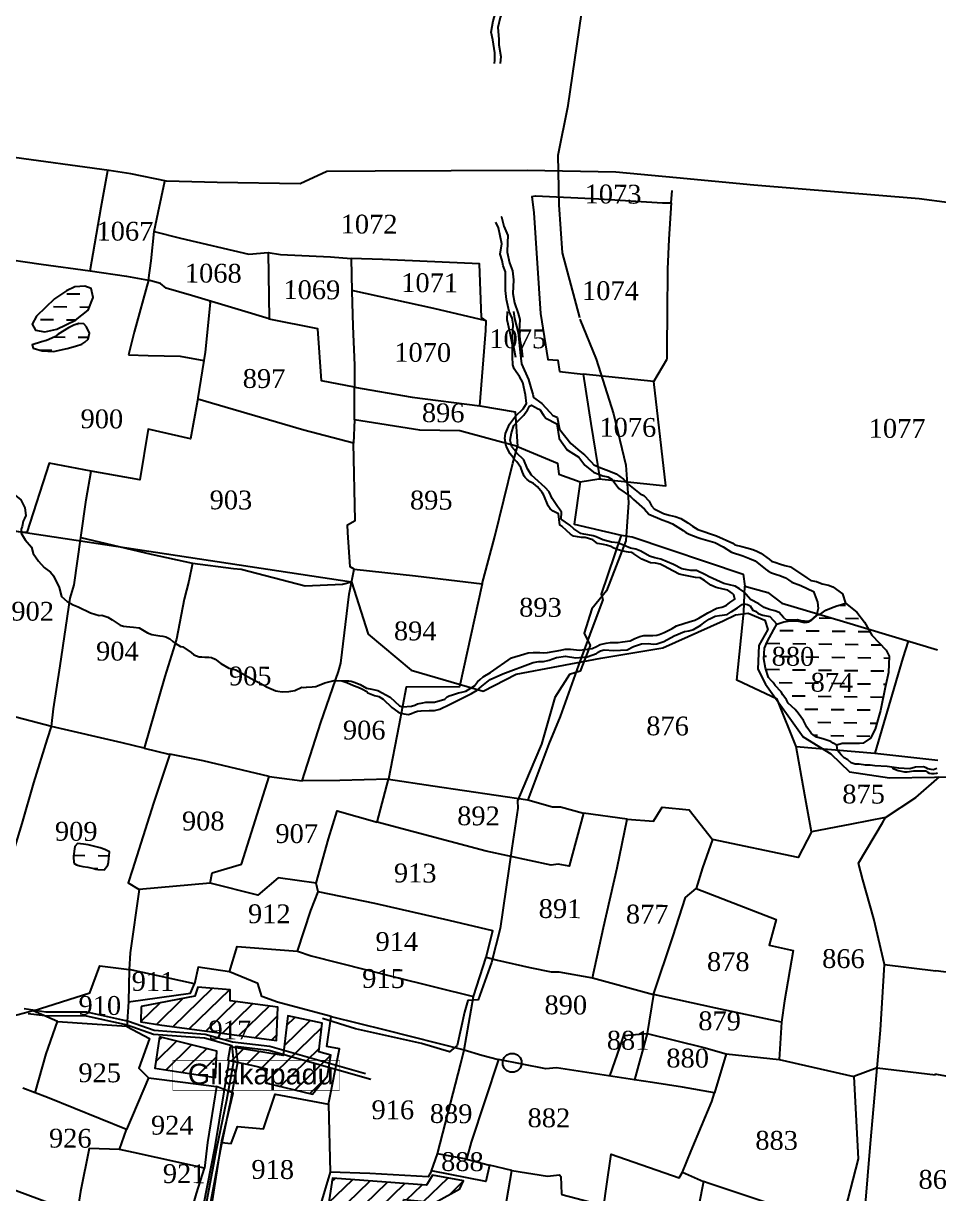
# Model space of a CAD drawing. Header units: feet. Extents: x 349593 to 350015, y 1571769 to 1572365.
# Drawn here: x 349796.9 to 349838, y 1571919.9 to 1571972.4 of the extents above; entities that cross this region are included whole.
import ezdxf

# ---------------------------------------------------------------- set-up
doc = ezdxf.new("R2010")
doc.units = ezdxf.units.FT
doc.header["$LTSCALE"] = 15
doc.header["$MEASUREMENT"] = 0
for name, color, linetype in [('CARTTRACK', 6, 'Continuous'), ('PLATS', 6, 'Continuous'), ('PLOTNO', 7, 'Continuous'), ('STREAM', 4, 'Continuous'), ('TANK', 4, 'Continuous'), ('text', 7, 'Continuous'), ('VILLAGE', 30, 'Continuous')]:
    doc.layers.add(name, color=color, linetype=linetype)
doc.styles.add('ARIAL', font='ARIAL.TTF')
doc.styles.get("Standard").update_dxf_attribs({"font": 'TIMES.TTF'})
pattern_1 = [(359.17966, (349653.4652, 1571743.89196), (0.5939904, 0.5772204), [0.5856654, -0.5856654])]
pattern_2 = [(44.17966, (349653.4652, 1571743.89196), (-0.4081564, 0.4200147), [])]

msp = doc.modelspace()

# ---------------------------------------------------------------- hatches: boundary and pattern name
at = {"layer": 'TANK', "extrusion": (-3.55122e-05, 6.11968e-05, 1)}
h = msp.add_hatch(dxfattribs=at)
h.set_pattern_fill('DASH', color=256, scale=4.685323, angle=-0.8203, style=0)
h.set_pattern_definition(pattern_1)
h.paths.add_polyline_path([(349798.339, 1571960.047), (349797.528, 1571959.272), (349797.341, 1571958.912), (349797.495, 1571958.643), (349797.905, 1571958.565), (349798.44, 1571958.69), (349799.282, 1571959.09), (349799.858, 1571959.541), (349800.084, 1571960.11), (349799.993, 1571960.522), (349799.704, 1571960.623), (349799.255, 1571960.593), (349798.877, 1571960.405)])
h = msp.add_hatch(dxfattribs=at)
h.set_pattern_fill('DASH', color=256, scale=4.683325, angle=-0.2746, style=0)
h.set_pattern_definition([(359.7254, (349667.8581, 1571995.85165), (0.5882146, 0.5826032), [0.5854156, -0.5854156])])
h.paths.add_polyline_path([(349797.755, 1571958.119), (349797.336, 1571957.981), (349797.38, 1571957.835), (349797.79, 1571957.72), (349798.294, 1571957.688), (349798.906, 1571957.828), (349799.284, 1571957.921), (349799.562, 1571958.011), (349799.702, 1571958.103), (349799.856, 1571958.239), (349799.913, 1571958.519), (349799.785, 1571958.792), (349799.656, 1571958.927), (349799.437, 1571958.939), (349799.209, 1571958.869), (349798.963, 1571958.756), (349798.5, 1571958.471), (349798.359, 1571958.35), (349797.977, 1571958.19)])
h = msp.add_hatch(dxfattribs=at)
h.set_pattern_fill('DASH', color=256, scale=4.685323, angle=-0.8203, style=0)
h.set_pattern_definition(pattern_1)
h.paths.add_polyline_path([(349833.444, 1571940.022), (349833.286, 1571940.114), (349833.182, 1571940.19), (349833.049, 1571940.242), (349832.826, 1571940.318), (349832.531, 1571940.386), (349832.398, 1571940.474), (349832.304, 1571940.569), (349832.103, 1571940.832), (349831.952, 1571941.134), (349831.837, 1571941.302), (349831.71, 1571941.47), (349831.578, 1571941.623), (349831.265, 1571941.918), (349831.187, 1571942.063), (349831.033, 1571942.281), (349830.953, 1571942.416), (349830.688, 1571942.699), (349830.594, 1571942.832), (349830.515, 1571942.919), (349830.379, 1571943.069), (349830.241, 1571943.478), (349830.168, 1571943.907), (349830.199, 1571944.385), (349830.317, 1571944.664), (349830.621, 1571945.221), (349830.762, 1571945.452), (349831.068, 1571945.566), (349831.371, 1571945.613), (349831.453, 1571945.612), (349831.543, 1571945.603), (349831.668, 1571945.6), (349831.927, 1571945.548), (349832.008, 1571945.538), (349832.123, 1571945.547), (349832.179, 1571945.564), (349832.325, 1571945.645), (349832.524, 1571945.813), (349832.589, 1571945.892), (349832.682, 1571945.89), (349832.952, 1571946.085), (349833.205, 1571946.188), (349833.451, 1571946.272), (349833.608, 1571946.32), (349833.842, 1571946.395), (349834.351, 1571946), (349834.684, 1571945.553), (349835.016, 1571944.963), (349835.666, 1571944.287), (349835.8, 1571944.028), (349835.765, 1571943.282), (349835.619, 1571942.609), (349835.414, 1571941.578), (349835.173, 1571940.742), (349834.961, 1571940.338), (349834.624, 1571940.122), (349834.472, 1571940.098), (349834.199, 1571940.098), (349833.913, 1571940.096), (349833.687, 1571940.102)])
h = msp.add_hatch(dxfattribs=at)
h.set_pattern_fill('DASH', color=256, scale=4.685323, angle=-0.8203, style=0)
h.set_pattern_definition(pattern_1)
h.paths.add_polyline_path([(349799.208, 1571934.741), (349799.336, 1571934.655), (349799.485, 1571934.607), (349799.614, 1571934.586), (349799.835, 1571934.552), (349800.113, 1571934.502), (349800.195, 1571934.47), (349800.281, 1571934.447), (349800.564, 1571934.436), (349800.736, 1571934.648), (349800.76, 1571934.777), (349800.812, 1571935.24), (349800.597, 1571935.354), (349800.396, 1571935.426), (349799.854, 1571935.557), (349799.638, 1571935.589), (349799.379, 1571935.615), (349799.261, 1571935.479), (349799.195, 1571935.055)])
at = {"layer": 'VILLAGE', "extrusion": (-3.55122e-05, 6.11968e-05, 1)}
h = msp.add_hatch(dxfattribs=at)
h.set_pattern_fill('ANSI31', color=1, scale=4.685323, angle=-0.8203, style=0)
h.set_pattern_definition(pattern_2)
h.paths.add_polyline_path([(349802.232, 1571928.308), (349802.222, 1571927.622), (349803.153, 1571927.463), (349804.846, 1571927.239), (349808.304, 1571926.783), (349808.364, 1571928.277), (349806.223, 1571928.565), (349806.23, 1571929.052), (349804.776, 1571929.171), (349804.638, 1571928.762)])
h = msp.add_hatch(dxfattribs=at)
h.set_pattern_fill('ANSI31', color=1, scale=4.685323, angle=-0.8203, style=0)
h.set_pattern_definition(pattern_2)
h.paths.add_polyline_path([(349806.227, 1571926.5), (349806.115, 1571925.898), (349806.185, 1571925.879), (349807.182, 1571925.665), (349807.877, 1571925.507), (349807.806, 1571924.884), (349809.923, 1571924.369), (349810.592, 1571925.193), (349810.747, 1571926.123), (349810.207, 1571926.266), (349810.348, 1571927.561), (349808.813, 1571927.887), (349808.606, 1571926.112)])
h = msp.add_hatch(dxfattribs=at)
h.set_pattern_fill('ANSI31', color=1, scale=4.685323, angle=-0.8203, style=0)
h.set_pattern_definition(pattern_2)
h.paths.add_polyline_path([(349803.06, 1571926.938), (349802.847, 1571925.531), (349805.566, 1571925.116), (349805.627, 1571926.297)])
h = msp.add_hatch(dxfattribs=at)
h.set_pattern_fill('ANSI31', color=1, scale=4.685323, angle=-0.8203, style=0)
h.set_pattern_definition(pattern_2)
h.paths.add_polyline_path([(349810.572, 1571919.053), (349812.294, 1571918.921), (349812.547, 1571919.334), (349813.945, 1571919.314), (349814.011, 1571919.64), (349815.429, 1571919.507), (349816.532, 1571920.117), (349816.7, 1571920.48), (349815.307, 1571920.736), (349815.036, 1571920.284), (349810.815, 1571920.609)])

# ---------------------------------------------------------------- linework, layer by layer
at = {"layer": 'CARTTRACK', "extrusion": (-3.55122e-05, 6.11968e-05, 1), "elevation": 82.799}
for points in [[(349821.919, 1571959.218), (349821.919, 1571959.218), (349821.143, 1571962.113), (349820.984, 1571964.274), (349820.939, 1571966.496), (349821.4, 1571968.729), (349821.985, 1571972.83), (349822.876, 1571978.058), (349823.673, 1571983.323), (349824.289, 1571986.344), (349825.102, 1571991.159), (349825.785, 1571996.128), (349826.09, 1571996.972), (349829.634, 1571999.117), (349830.389, 1571999.827), (349830.378, 1572001.184), (349831.232, 1572002.945), (349831.76, 1572003.337), (349832.452, 1572003.477), (349833.405, 1572003.731), (349834.077, 1572004.938), (349834.042, 1572006.664), (349834.762, 1572008.343), (349835.798, 1572010.188), (349837.168, 1572012.283), (349837.719, 1572013.399), (349838.502, 1572014.554), (349839.443, 1572015.699), (349840.837, 1572017.078), (349841.445, 1572018.236), (349842.026, 1572019.73), (349843.311, 1572021.146), (349844.655, 1572021.648), (349844.901, 1572022.867), (349844.76, 1572023.633), (349845.327, 1572025.178), (349846.821, 1572025.985), (349847.133, 1572027.478), (349847.15, 1572028.572), (349846.675, 1572029.063), (349846.592, 1572029.558), (349846.921, 1572030.046), (349847.502, 1572030.427), (349847.644, 1572030.908), (349847.573, 1572031.447), (349847.126, 1572032.041), (349847.063, 1572032.637), (349847.22, 1572033.02), (349848.351, 1572033.806), (349848.683, 1572034.508), (349848.906, 1572034.858), (349849.338, 1572036.281), (349849.462, 1572036.615), (349850.386, 1572038.408), (349850.776, 1572039.3), (349851.503, 1572041.011), (349851.604, 1572041.187), (349851.888, 1572042.062)], [(349821.917, 1571959.145), (349822.645, 1571957.341), (349823.428, 1571954.898), (349823.974, 1571952.59), (349824.107, 1571950.915), (349823.976, 1571949.195), (349823.115, 1571946.959), (349822.457, 1571946.147), (349822.109, 1571945.047), (349822.385, 1571944.5), (349821.925, 1571943.35), (349821.456, 1571943.193), (349820.793, 1571942.161), (349820.202, 1571940.067), (349819.637, 1571938.772), (349819.116, 1571937.538), (349819.13, 1571937.195), (349818.87, 1571935.401), (349818.342, 1571931.805), (349817.95, 1571930.275), (349817.352, 1571928.596), (349816.888, 1571928.57), (349816.748, 1571928.053), (349816.406, 1571926.558), (349816.071, 1571926.276), (349814.805, 1571926.642), (349811.856, 1571927.304), (349810.362, 1571927.768)], [(349732.712, 1571897.554), (349735.313, 1571898.667), (349738.761, 1571900.047), (349741.743, 1571901.017), (349744.61, 1571901.782), (349748.601, 1571902.764), (349751.98, 1571903.586), (349754.732, 1571904.027), (349760.532, 1571904.994), (349763.92, 1571905.67), (349768.602, 1571906.531), (349771.382, 1571907.042), (349775.578, 1571907.571), (349778.701, 1571907.788), (349779.175, 1571907.819), (349780.816, 1571908.768), (349782.986, 1571911.312), (349783.52, 1571911.603), (349784.234, 1571911.819), (349785.617, 1571912.946), (349786.799, 1571913.493), (349787.559, 1571913.623), (349788.6, 1571913.78), (349789.823, 1571914.49), (349790.303, 1571915.091), (349792.245, 1571916.212), (349793.894, 1571916.409), (349795.128, 1571916.725), (349797.379, 1571917.478), (349799.169, 1571917.13), (349801.648, 1571916.633), (349803.236, 1571916.335), (349803.787, 1571916.34), (349804.218, 1571916.61), (349804.681, 1571917.616), (349805.553, 1571922.019), (349806.149, 1571925.65), (349806.185, 1571925.879)]]:
    msp.add_lwpolyline(points, dxfattribs=at)
at = {"layer": 'CARTTRACK', "extrusion": (7.82572e-05, 0.000161669, 1), "elevation": 277.273}
for points in [[(349796.977, 1571928.191), (349797.947, 1571928.046), (349799.774, 1571928.035), (349801.655, 1571927.629), (349802.818, 1571927.217), (349805.105, 1571927.047), (349806.326, 1571926.698), (349808.001, 1571926.495), (349812.298, 1571925.275)], [(349797.165, 1571927.974), (349797.902, 1571927.874), (349799.755, 1571927.863), (349801.608, 1571927.463), (349802.782, 1571927.047), (349805.075, 1571926.876), (349806.292, 1571926.529)], [(349806.292, 1571926.529), (349806.377, 1571925.796), (349806.064, 1571924.081), (349805.618, 1571921.918), (349805.079, 1571919.052), (349804.935, 1571917.882), (349805.175, 1571917.444), (349806.08, 1571916.835), (349808.206, 1571916.114), (349809.495, 1571916.054), (349810.811, 1571915.971), (349811.968, 1571915.85), (349813.154, 1571915.86), (349814.417, 1571915.726), (349815.596, 1571915.567), (349816.984, 1571915.524), (349817.771, 1571915.582), (349820.245, 1571915.934), (349822.789, 1571915.731), (349826.09, 1571915.83), (349827.518, 1571916.306), (349828.429, 1571916.389)], [(349806.292, 1571926.529), (349806.377, 1571925.796), (349806.064, 1571924.081), (349805.618, 1571921.918), (349805.079, 1571919.052), (349804.935, 1571917.882), (349805.175, 1571917.444), (349806.08, 1571916.835), (349808.206, 1571916.114), (349809.495, 1571916.054), (349810.811, 1571915.971), (349811.968, 1571915.85), (349813.154, 1571915.86), (349814.417, 1571915.726), (349815.596, 1571915.567), (349816.984, 1571915.524), (349817.771, 1571915.582), (349820.245, 1571915.934), (349822.789, 1571915.731), (349826.09, 1571915.83), (349827.518, 1571916.306), (349828.429, 1571916.389)], [(349806.468, 1571926.508), (349806.551, 1571925.79), (349806.233, 1571924.048), (349805.787, 1571921.885), (349805.249, 1571919.025), (349805.113, 1571917.916), (349805.306, 1571917.564), (349806.157, 1571916.991), (349808.238, 1571916.285), (349809.504, 1571916.225), (349810.825, 1571916.142), (349811.976, 1571916.023), (349813.163, 1571916.033), (349814.437, 1571915.897), (349815.61, 1571915.739), (349816.98, 1571915.696), (349817.752, 1571915.753), (349820.24, 1571916.107), (349822.793, 1571915.903), (349826.06, 1571916.001), (349827.483, 1571916.476), (349828.438, 1571916.55)], [(349806.468, 1571926.508), (349806.551, 1571925.79), (349806.233, 1571924.048), (349805.787, 1571921.885), (349805.249, 1571919.025), (349805.113, 1571917.916), (349805.306, 1571917.564), (349806.157, 1571916.991), (349808.238, 1571916.285), (349809.504, 1571916.225), (349810.825, 1571916.142), (349811.976, 1571916.023), (349813.163, 1571916.033), (349814.437, 1571915.897), (349815.61, 1571915.739), (349816.98, 1571915.696), (349817.752, 1571915.753), (349820.24, 1571916.107), (349822.793, 1571915.903), (349826.06, 1571916.001), (349827.483, 1571916.476), (349828.438, 1571916.55)], [(349806.468, 1571926.508), (349807.967, 1571926.325), (349812.538, 1571925.028)], [(349806.468, 1571926.508), (349807.967, 1571926.325), (349812.538, 1571925.028)]]:
    msp.add_lwpolyline(points, dxfattribs=at)
at = {"layer": 'PLATS', "color": 0, "extrusion": (-3.55122e-05, 6.11968e-05, 1)}
for points, elevation in [([(349828.122, 1571996.879), (349829.94, 1571996.635), (349833.998, 1571996.207), (349838.926, 1571995.605), (349839.182, 1571995.611), (349839.952, 1571995.927), (349842.815, 1571995.571), (349843.142, 1571995.596), (349845.187, 1571995.349), (349850.68, 1571994.056), (349855.5, 1571992.729), (349859.443, 1571990.797), (349862.083, 1571989.574), (349867.253, 1571987.473), (349868.367, 1571987.008), (349869.267, 1571986.381), (349869.838, 1571986.071), (349872.139, 1571984.372), (349874.071, 1571983.037), (349874.287, 1571982.35), (349874.161, 1571981.821), (349875.176, 1571978.843), (349876.191, 1571975.491), (349876.72, 1571973.649), (349877.433, 1571971.11), (349878.497, 1571967.253), (349878.81, 1571965.99), (349879.849, 1571961.192), (349879.013, 1571958.779), (349875.344, 1571959.262), (349869.889, 1571959.898), (349869.395, 1571960.465), (349868.613, 1571960.543), (349867.436, 1571960.486), (349860.726, 1571961.444), (349854.904, 1571962.276), (349844.647, 1571963.931), (349839.513, 1571964.526), (349838.512, 1571964.354), (349837.138, 1571964.538), (349829.717, 1571965.156), (349826.26, 1571965.482), (349823.53, 1571965.741), (349819.552, 1571965.805), (349812.739, 1571965.776), (349810.562, 1571965.772), (349809.36, 1571965.205), (349805.636, 1571965.267), (349803.365, 1571965.324), (349803.365, 1571965.324), (349801.772, 1571965.659), (349800.788, 1571965.803), (349796.206, 1571966.441), (349791.525, 1571966.118), (349790.669, 1571966.057), (349790.337, 1571963.464), (349790.34, 1571963.006), (349790.797, 1571960.602), (349791.124, 1571959.052), (349791.272, 1571958.446)], 83.058), ([(349790.148, 1571962.842), (349790.88, 1571962.732), (349793.663, 1571962.256), (349795.675, 1571961.908), (349797.738, 1571961.605), (349799.944, 1571961.31), (349800.438, 1571964.168), (349800.737, 1571965.81)], 82.799), ([(349802.566, 1571960.896), (349802.679, 1571961.761), (349802.807, 1571963.077), (349803, 1571963.926), (349803.3, 1571965.338)], 82.799), ([(349826.009, 1571964.352), (349826.062, 1571964.915)], 82.799), ([(349819.756, 1571964.641), (349819.921, 1571964.676), (349822.773, 1571964.531), (349825.625, 1571964.356), (349826.009, 1571964.352), (349825.911, 1571962.736), (349825.846, 1571961.39), (349825.834, 1571959.386), (349825.816, 1571957.933), (349825.816, 1571957.324)], 82.799), ([(349819.756, 1571964.641), (349819.854, 1571963.917), (349819.854, 1571963.917), (349820.144, 1571959.395)], 82.799), ([(349802.807, 1571963.077), (349803.995, 1571962.776), (349807.057, 1571962.061), (349807.93, 1571962.136), (349807.979, 1571959.156), (349806.739, 1571959.528), (349804.486, 1571960.203), (349803.357, 1571960.534), (349803.094, 1571960.743), (349802.564, 1571960.891)], 82.799), ([(349807.93, 1571962.136), (349808.479, 1571962.037), (349810.722, 1571961.942), (349811.658, 1571961.864), (349811.686, 1571960.397), (349811.733, 1571958.826), (349811.802, 1571957.072), (349811.799, 1571956.089)], 82.799), ([(349817.71, 1571959.058), (349817.508, 1571959.216), (349817.414, 1571961.618), (349813.056, 1571961.813), (349811.658, 1571961.864)], 82.799), ([(349799.944, 1571961.31), (349801.577, 1571961.074), (349802.566, 1571960.896), (349801.912, 1571958.553), (349801.666, 1571957.538)], 82.799), ([(349811.799, 1571956.089), (349814.388, 1571955.645), (349817.43, 1571955.246), (349817.704, 1571958.633), (349817.71, 1571959.058), (349815.362, 1571959.623), (349811.685, 1571960.433)], 82.799), ([(349805.322, 1571959.889), (349805.334, 1571959.949), (349805.322, 1571959.889), (349805.101, 1571957.664), (349804.775, 1571955.613), (349804.766, 1571955.494), (349804.442, 1571953.767), (349802.552, 1571954.206), (349802.172, 1571951.935), (349799.981, 1571952.324)], 82.799), ([(349811.807, 1571954.62), (349811.799, 1571956.089), (349810.316, 1571956.368), (349810.153, 1571958.712), (349807.979, 1571959.142), (349807.979, 1571959.142)], 82.799), ([(349820.144, 1571959.395), (349820.475, 1571957.331), (349820.922, 1571957.295), (349821.004, 1571956.794)], 82.799), ([(349801.666, 1571957.538), (349802.55, 1571957.506), (349803.975, 1571957.481), (349805.042, 1571957.288)], 82.799), ([(349825.238, 1571956.337), (349825.816, 1571957.324)], 82.799), ([(349821.004, 1571956.794), (349822.071, 1571956.678)], 82.799), ([(349821.938, 1571951.841), (349822.762, 1571951.976), (349825.78, 1571951.669), (349825.238, 1571956.337), (349822.071, 1571956.678), (349822.408, 1571954.464), (349822.813, 1571951.984)], 82.799), ([(349807.979, 1571938.615), (349809.453, 1571938.433), (349810.294, 1571941.041), (349811.087, 1571943.334), (349811.193, 1571943.701), (349811.563, 1571946.807), (349811.783, 1571947.918), (349811.609, 1571948.024), (349811.504, 1571949.569), (349811.489, 1571949.907), (349811.836, 1571950.113), (349811.76, 1571953.578), (349809.535, 1571954.167), (349804.771, 1571955.553)], 82.799), ([(349817.43, 1571955.246), (349819.014, 1571954.978), (349819.117, 1571953.425)], 82.799), ([(349817.53, 1571947.268), (349818.101, 1571949.392), (349818.913, 1571952.673), (349819.117, 1571953.425), (349816.53, 1571954.133), (349814.743, 1571954.164), (349811.807, 1571954.62), (349811.76, 1571953.578)], 82.799), ([(349819.117, 1571953.425), (349820.913, 1571952.68), (349820.974, 1571952.179), (349821.938, 1571951.841), (349821.657, 1571949.937), (349823.778, 1571949.447), (349822.869, 1571946.808), (349822.943, 1571946.542), (349822.512, 1571945.4), (349821.856, 1571943.622), (349821.04, 1571941.315), (349820.524, 1571940.093), (349819.59, 1571937.579)], 82.799), ([(349798.207, 1571940.864), (349798.3, 1571941.657), (349798.593, 1571943.585), (349799.043, 1571946.628), (349799.221, 1571947.227), (349799.526, 1571949.347), (349799.77, 1571951.04), (349799.981, 1571952.324), (349798.102, 1571952.674), (349797.095, 1571949.567), (349795.947, 1571949.661), (349795.042, 1571949.294)], 82.799), ([(349799.526, 1571949.347), (349802.677, 1571948.604), (349804.533, 1571948.187), (349804.366, 1571947.389), (349804.162, 1571946.577), (349803.823, 1571944.776), (349803.29, 1571943.105), (349802.363, 1571939.893), (349801.376, 1571940.138), (349798.207, 1571940.864)], 82.799), ([(349823.778, 1571949.447), (349824.268, 1571949.373), (349829.248, 1571947.704), (349829.321, 1571947.166)], 82.799), ([(349804.533, 1571948.187), (349806.376, 1571947.961), (349806.72, 1571947.923), (349809.589, 1571947.169), (349811.272, 1571947.246), (349811.673, 1571947.363)], 82.799), ([(349811.783, 1571947.918), (349814.536, 1571947.622), (349817.53, 1571947.268), (349816.518, 1571942.648), (349814.125, 1571942.63), (349813.788, 1571940.89), (349813.335, 1571938.506), (349811.153, 1571938.438), (349809.453, 1571938.433)], 82.799), ([(349831.622, 1571939.968), (349830.777, 1571942.099), (349828.961, 1571942.948), (349829.274, 1571946.007), (349829.321, 1571947.166), (349830.358, 1571946.878), (349830.979, 1571946.402), (349833.754, 1571945.57), (349837.972, 1571944.305)], 82.799), ([(349836.648, 1571944.701), (349836.414, 1571943.942), (349835.153, 1571939.663)], 82.799), ([(349805.332, 1571933.839), (349805.411, 1571934.305), (349806.73, 1571934.692), (349807.979, 1571938.615), (349805.008, 1571939.322), (349803.522, 1571939.617)], 82.799), ([(349832.314, 1571936.141), (349832.009, 1571937.79), (349831.622, 1571939.968), (349835.153, 1571939.663), (349837.974, 1571939.356)], 82.799), ([(349810.081, 1571933.84), (349810.643, 1571935.821), (349811.023, 1571937.089), (349812.819, 1571936.574), (349813.335, 1571938.506)], 82.799), ([(349813.335, 1571938.506), (349815.315, 1571938.208), (349819.59, 1571937.579), (349820.687, 1571937.26), (349821.048, 1571937.266), (349822.076, 1571936.98), (349821.438, 1571934.603), (349820.949, 1571934.683), (349820.636, 1571934.641), (349817.707, 1571935.278), (349812.819, 1571936.574)], 82.799), ([(349824.041, 1571936.705), (349825.222, 1571936.619), (349825.614, 1571937.248), (349826.825, 1571937.125), (349827.865, 1571935.8)], 82.799)]:
    msp.add_lwpolyline(points, dxfattribs=dict(at, elevation=elevation))
at = {"layer": 'PLATS', "color": 0, "elevation": -0.97}
msp.add_lwpolyline([(349796.547, 1571949.645), (349811.673, 1571947.365), (349812.414, 1571945.015), (349814.35, 1571943.392), (349817.581, 1571942.451), (349819.065, 1571943.22), (349822.862, 1571943.933), (349825.634, 1571944.395), (349828.347, 1571945.604), (349828.908, 1571945.88), (349829.465, 1571945.951), (349830.212, 1571945.641), (349830.352, 1571945.217), (349829.956, 1571944.497), (349829.906, 1571943.435), (349830.241, 1571942.763), (349831.934, 1571940.407), (349833.178, 1571939.638), (349834.022, 1571938.835), (349835.813, 1571938.568), (349837.829, 1571938.597), (349839.142, 1571938.605)], dxfattribs=at)
at = {"layer": 'PLOTNO', "color": 0, "extrusion": (-3.55122e-05, 6.11968e-05, 1), "elevation": 82.799}
for points in [[(349794.444, 1571928.72), (349794.689, 1571929.544), (349795.841, 1571933.119), (349796.892, 1571936.507), (349797.42, 1571938.339), (349798.033, 1571940.306), (349798.207, 1571940.864), (349795.049, 1571941.685)], [(349802.363, 1571939.893), (349803.468, 1571939.618), (349803.522, 1571939.617), (349802.785, 1571937.42), (349801.844, 1571934.447), (349801.644, 1571933.853), (349802.146, 1571933.553), (349801.738, 1571930.716), (349801.69, 1571929.957)], [(349835.595, 1571930.185), (349835.106, 1571932.243), (349834.613, 1571933.993), (349834.425, 1571934.731), (349835.501, 1571936.549), (349835.629, 1571936.776), (349836.988, 1571937.685), (349838.058, 1571938.602)], [(349822.483, 1571929.583), (349822.98, 1571931.846), (349823.584, 1571934.524), (349824.041, 1571936.705), (349822.076, 1571936.98)], [(349835.629, 1571936.776), (349834.102, 1571936.486), (349832.314, 1571936.141), (349831.713, 1571934.992), (349827.865, 1571935.8), (349827.416, 1571934.531), (349827.134, 1571933.605), (349830.732, 1571932.204), (349830.409, 1571931.049), (349831.492, 1571930.812), (349831.1, 1571928.556), (349830.964, 1571927.594), (349830.866, 1571925.922)], [(349806.201, 1571929.858), (349806.538, 1571930.99), (349809.251, 1571930.78), (349809.842, 1571932.605), (349810.173, 1571933.451), (349810.081, 1571933.84), (349808.385, 1571934.081), (349807.469, 1571933.301), (349805.332, 1571933.839), (349802.146, 1571933.553)], [(349809.251, 1571930.78), (349809.86, 1571930.581), (349813.58, 1571929.641), (349817.151, 1571928.757), (349817.718, 1571930.514), (349818.005, 1571931.702), (349816.052, 1571932.155), (349812.71, 1571932.932), (349810.173, 1571933.451)], [(349825.227, 1571928.846), (349826.086, 1571931.431), (349826.662, 1571933.193), (349827.134, 1571933.605)], [(349797.38, 1571928.109), (349799.925, 1571928.92), (349800.382, 1571930.124), (349801.69, 1571929.957), (349801.669, 1571928.513), (349801.594, 1571927.408), (349798.475, 1571927.619)], [(349805.838, 1571922.203), (349806.263, 1571922.16), (349806.558, 1571922.918), (349807.716, 1571922.821), (349808.246, 1571924.376), (349810.631, 1571923.923), (349811.132, 1571926.404), (349810.569, 1571926.514), (349810.75, 1571927.86), (349808.343, 1571928.5), (349807.651, 1571928.748), (349807.466, 1571929.336), (349806.201, 1571929.858), (349804.787, 1571930.061), (349804.619, 1571929.326)], [(349817.718, 1571930.514), (349818.223, 1571930.381), (349819.676, 1571930.057), (349820.623, 1571929.858), (349820.967, 1571929.862), (349822.483, 1571929.583), (349825.227, 1571928.846)], [(349835.26, 1571925.553), (349835.405, 1571927.249), (349835.595, 1571930.185), (349837.895, 1571929.901)], [(349801.669, 1571928.513), (349804.446, 1571928.903), (349804.619, 1571929.326), (349801.69, 1571929.957)], [(349842.19, 1571924.536), (349842.4, 1571924.785), (349842.112, 1571925.104), (349843.028, 1571927.303), (349843.776, 1571929.136), (349840.303, 1571929.588), (349837.895, 1571929.901)], [(349810.75, 1571927.86), (349813.185, 1571927.257), (349816.733, 1571926.355), (349817.151, 1571928.757)], [(349830.964, 1571927.594), (349828.019, 1571928.236), (349825.227, 1571928.846), (349824.943, 1571927.085)], [(349797.468, 1571924.431), (349797.964, 1571926.183), (349798.48, 1571927.635), (349797.38, 1571928.109), (349794.232, 1571927.278)], [(349801.594, 1571927.408), (349802.6, 1571926.863), (349802.133, 1571925.544), (349802.562, 1571925.101), (349801.835, 1571923.407), (349801.571, 1571922.791)], [(349823.264, 1571925.182), (349823.726, 1571926.514), (349823.897, 1571927.007), (349824.943, 1571927.085), (349824.375, 1571925.01)], [(349824.943, 1571927.085), (349827.484, 1571926.468), (349828.485, 1571926.185), (349827.962, 1571924.426)], [(349815.263, 1571920.938), (349815.526, 1571921.695), (349816.575, 1571925.746), (349816.733, 1571926.355), (349817.522, 1571926.118), (349818.261, 1571925.927), (349817.039, 1571922.221), (349816.83, 1571921.451), (349815.526, 1571921.695)], [(349826.521, 1571920.871), (349826.917, 1571921.834), (349827.833, 1571924.038), (349827.962, 1571924.426), (349826.518, 1571924.688), (349825.177, 1571924.895), (349824.375, 1571925.01), (349820.869, 1571925.555), (349820.383, 1571925.508), (349818.261, 1571925.927)], [(349828.485, 1571926.185), (349830.866, 1571925.922), (349834.218, 1571925.158), (349834.405, 1571921.47), (349833.703, 1571918.742)], [(349834.725, 1571919.258), (349834.959, 1571922.15), (349835.192, 1571924.868), (349835.26, 1571925.553), (349834.218, 1571925.158)], [(349835.26, 1571925.553), (349837.87, 1571925.245)], [(349802.562, 1571925.101), (349804.097, 1571924.907), (349805.605, 1571924.718), (349805.207, 1571922.195), (349805.08, 1571921.053)], [(349843.015, 1571916.98), (349843.6, 1571918.409), (349842.798, 1571922.23), (349842.377, 1571924.235), (349842.19, 1571924.536), (349840.236, 1571924.828), (349837.854, 1571925.272)], [(349801.261, 1571921.893), (349801.571, 1571922.791), (349798.022, 1571924.219), (349796.915, 1571924.643)], [(349818.324, 1571916.244), (349818.483, 1571916.705), (349818.743, 1571918.545), (349818.506, 1571918.651), (349818.637, 1571919.644), (349818.87, 1571920.952), (349817.862, 1571921.187), (349817.691, 1571920.46), (349815.263, 1571920.938), (349815.106, 1571920.663), (349812.499, 1571920.808), (349810.711, 1571920.876), (349810.254, 1571919.315), (349808.684, 1571919.251), (349807.629, 1571917.605), (349806.941, 1571917.911), (349806.993, 1571916.981), (349805.126, 1571917.676), (349805.85, 1571922.274), (349806.355, 1571924.412), (349805.605, 1571924.718)], [(349810.631, 1571923.923), (349810.711, 1571920.876)], [(349799.075, 1571917.633), (349801.626, 1571916.957), (349803.72, 1571916.425), (349804.205, 1571918.143), (349804.707, 1571919.918), (349805.08, 1571921.053), (349801.893, 1571921.754), (349801.261, 1571921.893), (349799.904, 1571921.928), (349799.51, 1571920.002), (349799.358, 1571919.038)], [(349818.87, 1571920.952), (349820.468, 1571920.688), (349820.999, 1571920.747), (349821.064, 1571920.671), (349821.095, 1571919.906), (349821.109, 1571919.862), (349822.998, 1571919.369), (349823.119, 1571920.226), (349823.325, 1571921.685), (349826.375, 1571920.622), (349826.521, 1571920.871), (349827.47, 1571920.457), (349827.035, 1571918.253), (349826.824, 1571917.226)], [(349816.83, 1571921.451), (349817.862, 1571921.187)], [(349790.375, 1571912.134), (349791, 1571913.251), (349791.748, 1571914.591), (349792.316, 1571915.549), (349790.97, 1571915.663), (349787.72, 1571916.474), (349788.418, 1571917.964), (349789.582, 1571920.218), (349791.31, 1571919.757), (349791.886, 1571919.98), (349793.352, 1571919.578), (349795.826, 1571919.049), (349796.095, 1571920.236), (349799.358, 1571919.038), (349799.075, 1571917.633), (349797.934, 1571917.93), (349797.773, 1571915.162), (349797.753, 1571914.58), (349793.772, 1571915.274), (349792.316, 1571915.549)], [(349830.679, 1571919.383), (349827.717, 1571920.366), (349827.47, 1571920.457)]]:
    msp.add_lwpolyline(points, dxfattribs=at)
at = {"layer": 'PLOTNO', "color": 0, "extrusion": (-3.55122e-05, 6.11968e-05, 1)}
msp.add_circle((349818.88, 1571925.777, 82.799), 0.425, dxfattribs=at)
at = {"layer": 'STREAM', "extrusion": (-3.55122e-05, 6.11968e-05, 1), "elevation": 82.799}
for points in [[(349818.083, 1571970.613), (349818.1, 1571970.755), (349818.095, 1571971.095), (349818.018, 1571971.674), (349817.938, 1571972.014), (349818.032, 1571972.52), (349818.21, 1571973.113), (349818.229, 1571973.56), (349818.235, 1571974.174), (349818.176, 1571974.809), (349818.291, 1571975.503), (349818.367, 1571976.07), (349818.319, 1571976.414), (349818.247, 1571976.931), (349818.265, 1571977.516), (349818.383, 1571978.02), (349818.377, 1571978.284), (349818.366, 1571978.848), (349818.26, 1571979.342), (349818.302, 1571979.878), (349818.381, 1571980.435), (349818.406, 1571980.929), (349818.42, 1571981.123), (349818.369, 1571981.463), (349818.404, 1571981.744), (349818.528, 1571982.171), (349818.526, 1571982.359), (349818.551, 1571982.896), (349818.513, 1571983.289), (349818.645, 1571983.591), (349818.708, 1571983.815), (349818.8, 1571984.384), (349818.917, 1571984.817), (349819.16, 1571985.153), (349819.312, 1571985.358), (349819.311, 1571985.558), (349819.486, 1571986.209), (349819.764, 1571986.669), (349819.85, 1571986.918), (349819.929, 1571987.285), (349820.047, 1571987.611), (349820.158, 1571987.736), (349820.503, 1571988.277), (349820.649, 1571988.489), (349820.748, 1571988.782), (349820.905, 1571989.246), (349821.169, 1571989.586), (349821.35, 1571989.834), (349821.498, 1571990.062), (349821.541, 1571990.267), (349821.632, 1571990.506), (349821.784, 1571990.672), (349821.989, 1571990.956), (349822.383, 1571991.419), (349822.458, 1571991.548), (349822.524, 1571991.72), (349822.633, 1571992.04), (349822.841, 1571992.416), (349822.935, 1571992.573), (349823.094, 1571993.001), (349823.307, 1571993.395), (349823.495, 1571993.574), (349823.599, 1571993.749), (349823.778, 1571994.051), (349823.91, 1571994.402), (349824.088, 1571994.617), (349824.321, 1571994.85), (349824.537, 1571995.154), (349824.623, 1571995.416), (349824.809, 1571995.692), (349825.05, 1571995.897), (349825.283, 1571996.142), (349825.379, 1571996.275), (349825.533, 1571996.635), (349825.813, 1571997.158), (349826.075, 1571997.444), (349826.201, 1571997.58), (349826.321, 1571997.77), (349826.448, 1571998.031), (349826.702, 1571998.311), (349826.86, 1571998.444), (349826.984, 1571998.582), (349827.118, 1571998.687), (349827.268, 1571998.812), (349827.476, 1571999.129), (349827.562, 1571999.267), (349827.701, 1571999.362), (349828.101, 1571999.581), (349828.454, 1571999.775), (349828.659, 1571999.927), (349828.974, 1572000.165), (349829.199, 1572000.403), (349829.376, 1572000.614), (349829.577, 1572001.184), (349829.694, 1572001.515), (349829.908, 1572001.852), (349830.154, 1572002.185), (349830.355, 1572002.458), (349830.542, 1572002.543), (349830.715, 1572002.642), (349830.829, 1572002.775), (349830.958, 1572002.877), (349831.349, 1572003.186), (349831.836, 1572003.509), (349832.582, 1572003.705), (349832.758, 1572003.765), (349833.041, 1572003.851), (349833.23, 1572003.997), (349833.585, 1572004.377), (349833.644, 1572004.485), (349833.702, 1572004.672), (349833.765, 1572005.032), (349833.692, 1572005.291), (349833.541, 1572005.66), (349833.257, 1572005.938), (349833.209, 1572006.064), (349833.1, 1572006.233), (349832.852, 1572006.519), (349832.4, 1572006.947), (349832.3, 1572007.038), (349832.204, 1572007.184), (349831.978, 1572007.356), (349831.614, 1572007.759), (349831.297, 1572008), (349831.049, 1572008.208), (349830.826, 1572008.387), (349830.697, 1572008.488), (349830.485, 1572008.88), (349830.327, 1572009.072), (349830.102, 1572009.28), (349829.765, 1572009.546), (349829.662, 1572009.73), (349829.527, 1572009.938), (349829.382, 1572010.117), (349829.257, 1572010.276), (349828.908, 1572010.568), (349828.744, 1572010.753), (349828.538, 1572011.142), (349828.306, 1572011.337), (349828.267, 1572011.428), (349828.116, 1572011.592), (349827.822, 1572011.982)], [(349818.33, 1571980.077), (349818.545, 1571979.044), (349818.622, 1571978.725), (349818.635, 1571978.138), (349818.545, 1571977.766), (349818.474, 1571977.292), (349818.509, 1571976.816), (349818.598, 1571976.309), (349818.624, 1571975.7), (349818.512, 1571975.28), (349818.433, 1571974.634), (349818.453, 1571974.131), (349818.526, 1571973.742), (349818.544, 1571973.531), (349818.486, 1571973.123), (349818.441, 1571972.922), (349818.348, 1571972.681), (349818.239, 1571972.224), (349818.284, 1571971.705), (349818.285, 1571971.445), (349818.374, 1571970.92), (349818.345, 1571970.617)], [(349818.396, 1571963.729), (349818.396, 1571963.729), (349818.499, 1571963.31), (349818.679, 1571962.896), (349818.665, 1571962.583), (349818.661, 1571962.145), (349818.761, 1571961.66), (349818.892, 1571961.31), (349818.937, 1571960.898), (349818.909, 1571960.288), (349818.983, 1571959.877), (349819.15, 1571959.397), (349819.218, 1571959.123), (349819.201, 1571958.587), (349819.231, 1571958.215), (349819.299, 1571957.835), (349819.347, 1571957.431)], [(349818.946, 1571957.897), (349818.93, 1571958.033), (349818.895, 1571958.293), (349818.921, 1571958.91), (349818.877, 1571959.183), (349818.739, 1571959.488), (349818.62, 1571960.029), (349818.582, 1571960.42), (349818.574, 1571960.74), (349818.573, 1571961.265), (349818.478, 1571961.538), (349818.43, 1571961.776), (349818.345, 1571962.063), (349818.413, 1571962.515), (349818.265, 1571963.237), (349818.141, 1571963.491)], [(349811.231, 1571942.918), (349811.448, 1571942.907), (349811.557, 1571942.91), (349811.651, 1571942.892), (349811.795, 1571942.847), (349812.06, 1571942.75), (349812.346, 1571942.581), (349812.581, 1571942.538), (349812.849, 1571942.479), (349813.411, 1571942.186), (349813.825, 1571941.793), (349813.951, 1571941.754), (349814.369, 1571941.78), (349814.518, 1571941.818), (349814.631, 1571941.876), (349814.868, 1571941.934), (349815.003, 1571941.955), (349815.388, 1571941.952), (349815.864, 1571942.094), (349815.965, 1571942.19), (349816.058, 1571942.243), (349816.195, 1571942.279), (349816.475, 1571942.369), (349816.615, 1571942.412), (349816.807, 1571942.451), (349817.184, 1571942.686), (349817.326, 1571942.872), (349817.449, 1571942.975), (349817.578, 1571943.1), (349817.909, 1571943.286), (349818.852, 1571943.942), (349819.399, 1571944.11), (349819.601, 1571944.176), (349819.82, 1571944.183), (349819.985, 1571944.191), (349820.126, 1571944.184), (349820.307, 1571944.174), (349820.462, 1571944.189), (349821.069, 1571944.295), (349821.251, 1571944.329), (349821.494, 1571944.328), (349821.762, 1571944.3), (349821.904, 1571944.293), (349822.469, 1571944.362), (349822.671, 1571944.453), (349822.834, 1571944.54), (349823.094, 1571944.609), (349823.298, 1571944.64), (349823.479, 1571944.64), (349823.643, 1571944.633), (349823.838, 1571944.658), (349824.176, 1571944.716), (349824.379, 1571944.817), (349824.611, 1571944.903), (349824.788, 1571944.945), (349824.955, 1571944.948), (349825.186, 1571944.949), (349825.378, 1571944.962), (349825.48, 1571945), (349825.705, 1571945.086), (349826.053, 1571945.257), (349826.249, 1571945.375), (349826.583, 1571945.49), (349826.823, 1571945.554), (349827.073, 1571945.632), (349827.263, 1571945.729), (349827.654, 1571945.971), (349828.063, 1571946.173), (349828.295, 1571946.224), (349828.478, 1571946.289), (349828.654, 1571946.435), (349828.87, 1571946.571), (349828.832, 1571946.773), (349828.773, 1571946.834), (349828.564, 1571946.986), (349828.355, 1571947.024), (349828.037, 1571947.095), (349827.79, 1571947.201), (349827.505, 1571947.419), (349827.319, 1571947.532), (349827.11, 1571947.555), (349826.59, 1571947.659), (349826.374, 1571947.706), (349825.868, 1571947.968), (349825.732, 1571948.049), (349825.514, 1571948.147), (349825.306, 1571948.197), (349825.083, 1571948.215), (349824.704, 1571948.37), (349824.34, 1571948.614), (349824.228, 1571948.674), (349824.097, 1571948.689), (349823.848, 1571948.728), (349823.588, 1571948.808), (349823.416, 1571948.884), (349823.301, 1571948.947), (349823.12, 1571949.008), (349822.977, 1571949.029), (349822.708, 1571949.078), (349822.493, 1571949.237), (349822.154, 1571949.34), (349821.994, 1571949.346), (349821.816, 1571949.374), (349821.638, 1571949.407), (349821.494, 1571949.497), (349821.312, 1571949.652), (349821.127, 1571949.843), (349821.018, 1571949.9), (349820.955, 1571950.403), (349820.725, 1571950.533), (349820.591, 1571950.631), (349820.492, 1571950.759), (349820.296, 1571951.243), (349820.231, 1571951.358), (349820.01, 1571951.613), (349819.833, 1571951.767), (349819.68, 1571951.849), (349819.56, 1571951.941), (349819.461, 1571952.031), (349819.416, 1571952.102), (349819.383, 1571952.178), (349819.337, 1571952.282), (349819.275, 1571952.479), (349819.096, 1571952.743), (349818.983, 1571952.848), (349818.905, 1571952.95), (349818.791, 1571953.1), (349818.617, 1571953.436), (349818.554, 1571953.787), (349818.575, 1571954.005), (349818.754, 1571954.425), (349819.031, 1571954.789), (349819.377, 1571955.121), (349819.517, 1571955.359), (349819.479, 1571955.747), (349819.357, 1571956.297), (349819.207, 1571956.574), (349819.053, 1571956.77), (349818.97, 1571956.915), (349818.904, 1571957.093), (349818.892, 1571957.447), (349818.9, 1571957.983), (349818.78, 1571958.583), (349818.659, 1571959.111), (349818.669, 1571959.488)], [(349818.932, 1571959.48), (349818.978, 1571959.172), (349819.15, 1571958.542), (349819.238, 1571957.651), (349819.294, 1571957.134), (349819.611, 1571956.432), (349819.731, 1571956.017), (349819.8, 1571955.77), (349819.836, 1571955.631), (349820.207, 1571955.361), (349820.571, 1571954.972), (349820.711, 1571954.82), (349820.901, 1571954.743), (349821.011, 1571954.199), (349821.513, 1571953.555), (349821.922, 1571953.217), (349822.123, 1571953.052), (349822.419, 1571952.738), (349822.547, 1571952.612), (349822.864, 1571952.475), (349823.219, 1571952.328), (349823.545, 1571952.2), (349823.871, 1571951.963), (349824.095, 1571951.718), (349824.626, 1571951.303), (349824.79, 1571951.23), (349825.026, 1571950.979), (349825.133, 1571950.769), (349825.246, 1571950.638), (349825.674, 1571950.42), (349825.926, 1571950.345), (349826.197, 1571950.282), (349826.443, 1571950.196), (349826.762, 1571950), (349826.978, 1571949.847), (349827.209, 1571949.702), (349828.056, 1571949.418), (349828.784, 1571949.093), (349828.866, 1571949.022), (349829.186, 1571948.943), (349829.404, 1571948.884), (349829.674, 1571948.813), (349829.859, 1571948.724), (349830.035, 1571948.645), (349830.414, 1571948.373), (349830.521, 1571948.28), (349830.709, 1571948.216), (349830.88, 1571948.16), (349831.112, 1571948.095), (349831.376, 1571948.026), (349832.108, 1571947.528), (349832.278, 1571947.422), (349832.543, 1571947.371), (349832.792, 1571947.273), (349833.071, 1571947.199), (349833.262, 1571947.131), (349833.706, 1571946.818), (349833.839, 1571946.404)], [(349818.946, 1571957.897), (349819.035, 1571957.431)], [(349791.862, 1571956.519), (349792.143, 1571956.546), (349792.341, 1571956.564), (349792.508, 1571956.565), (349792.71, 1571956.572), (349792.901, 1571956.563), (349793.126, 1571956.546), (349793.478, 1571956.561), (349793.656, 1571956.599), (349793.773, 1571956.642), (349793.93, 1571956.66), (349794.499, 1571956.645), (349794.677, 1571956.663), (349794.831, 1571956.681), (349795.131, 1571956.674), (349795.26, 1571956.593), (349795.234, 1571956.188), (349795.195, 1571955.829), (349795.246, 1571955.592), (349795.223, 1571955.388), (349795.131, 1571954.939), (349795.128, 1571954.722), (349795.215, 1571954.574), (349795.208, 1571954.376), (349795.116, 1571954.122), (349795.141, 1571953.732), (349795.212, 1571953.436), (349795.206, 1571953.221), (349795.199, 1571952.962), (349795.384, 1571952.543), (349795.704, 1571952.226), (349796.153, 1571951.844), (349796.438, 1571951.419), (349796.43, 1571951.378), (349796.511, 1571951.291), (349796.828, 1571951.038), (349797.004, 1571950.681), (349797.051, 1571950.333), (349796.998, 1571950.204), (349796.942, 1571950.072), (349796.884, 1571949.834), (349796.851, 1571949.715), (349796.852, 1571949.541), (349797.019, 1571949.245), (349797.308, 1571948.918), (349797.382, 1571948.634), (349797.63, 1571948.279), (349797.883, 1571947.997), (349798.156, 1571947.795), (349798.304, 1571947.619), (349798.553, 1571947.104), (349798.657, 1571946.694), (349798.909, 1571946.473), (349799.178, 1571946.328), (349799.406, 1571946.237), (349799.95, 1571945.966), (349800.339, 1571945.852), (349800.466, 1571945.853), (349800.737, 1571945.764), (349800.924, 1571945.65), (349801.288, 1571945.41), (349801.439, 1571945.363), (349801.577, 1571945.353), (349801.721, 1571945.343), (349801.893, 1571945.325), (349802.135, 1571945.289), (349802.512, 1571945.064), (349802.711, 1571945), (349803.063, 1571944.926), (349803.202, 1571944.914), (349803.34, 1571944.885), (349803.519, 1571944.803), (349803.659, 1571944.684), (349803.764, 1571944.597), (349803.991, 1571944.461), (349804.105, 1571944.435), (349804.468, 1571944.184), (349804.594, 1571944.086), (349804.835, 1571943.998), (349804.952, 1571943.991), (349805.087, 1571943.978), (349805.275, 1571943.972), (349805.393, 1571943.955), (349805.555, 1571943.892), (349805.807, 1571943.692), (349806.165, 1571943.488), (349806.481, 1571943.412), (349807.038, 1571943.093), (349807.306, 1571942.95), (349807.578, 1571942.803), (349807.737, 1571942.717), (349807.858, 1571942.652), (349808.27, 1571942.465), (349808.363, 1571942.451), (349808.556, 1571942.418), (349808.86, 1571942.435), (349808.953, 1571942.455), (349809.13, 1571942.482), (349809.44, 1571942.629), (349809.528, 1571942.615), (349809.646, 1571942.63), (349809.899, 1571942.652), (349810.076, 1571942.662), (349810.148, 1571942.69), (349810.475, 1571942.829), (349810.889, 1571942.928), (349811.231, 1571942.918), (349811.464, 1571942.834), (349811.754, 1571942.703), (349811.975, 1571942.629), (349812.131, 1571942.556), (349812.362, 1571942.432), (349812.409, 1571942.375), (349812.707, 1571942.26), (349812.899, 1571942.216), (349813.098, 1571942.092), (349813.477, 1571941.711), (349813.753, 1571941.526), (349813.838, 1571941.475), (349814.023, 1571941.431), (349814.221, 1571941.404), (349814.355, 1571941.447), (349814.497, 1571941.504), (349814.628, 1571941.546), (349814.803, 1571941.573), (349815.158, 1571941.586), (349815.399, 1571941.588), (349815.633, 1571941.638), (349816.065, 1571941.854), (349816.667, 1571942.155), (349817.057, 1571942.351), (349817.307, 1571942.493), (349817.516, 1571942.676), (349817.89, 1571942.969), (349818.464, 1571943.221), (349819.828, 1571943.732), (349820.071, 1571943.777), (349820.279, 1571943.785), (349820.536, 1571943.837), (349820.866, 1571943.955), (349821.276, 1571944.027), (349821.738, 1571943.947), (349822.24, 1571943.992), (349822.659, 1571944.138), (349822.712, 1571944.178), (349822.84, 1571944.262), (349823.011, 1571944.3), (349823.446, 1571944.272), (349824.044, 1571944.312), (349824.325, 1571944.456), (349824.68, 1571944.57), (349824.982, 1571944.585), (349825.216, 1571944.563), (349825.365, 1571944.575), (349825.683, 1571944.679), (349826.148, 1571944.928), (349826.607, 1571945.121), (349826.801, 1571945.163), (349827.01, 1571945.223), (349827.34, 1571945.408), (349827.539, 1571945.565), (349827.716, 1571945.681), (349827.986, 1571945.811), (349828.183, 1571945.838), (349828.526, 1571945.896), (349828.71, 1571946.005), (349828.984, 1571946.194), (349829.198, 1571946.342), (349829.294, 1571946.371), (349829.443, 1571946.332), (349829.557, 1571946.278), (349829.681, 1571946.079), (349829.799, 1571946.037), (349829.913, 1571945.942), (349830.124, 1571945.861), (349830.438, 1571945.806), (349830.762, 1571945.452)], [(349831.184, 1571945.63), (349831.06, 1571945.761), (349830.857, 1571945.974), (349830.66, 1571946.05), (349830.422, 1571946.11), (349830.185, 1571946.206), (349829.945, 1571946.371), (349829.571, 1571946.558), (349829.28, 1571946.904), (349829.075, 1571947.044), (349828.887, 1571947.156), (349828.375, 1571947.276), (349827.716, 1571947.581), (349827.56, 1571947.672), (349827.144, 1571947.866), (349826.901, 1571947.865), (349826.489, 1571947.94), (349826.124, 1571948.131), (349825.558, 1571948.377), (349825.275, 1571948.434), (349825.038, 1571948.514), (349824.654, 1571948.731), (349824.429, 1571948.827), (349824.187, 1571948.871), (349823.628, 1571949.101), (349823.342, 1571949.13), (349822.945, 1571949.245), (349822.655, 1571949.375), (349822.519, 1571949.417), (349822.277, 1571949.461), (349822.095, 1571949.488), (349821.958, 1571949.526), (349821.654, 1571949.728), (349821.47, 1571949.893), (349821.082, 1571950.169), (349821.099, 1571950.477), (349821.009, 1571950.613), (349820.91, 1571950.729), (349820.673, 1571951.089), (349820.534, 1571951.394), (349820.355, 1571951.593), (349819.896, 1571952.005), (349819.748, 1571952.136), (349819.566, 1571952.42), (349819.404, 1571952.829), (349819.079, 1571953.146), (349818.977, 1571953.283), (349818.872, 1571953.417), (349818.791, 1571953.714), (349818.845, 1571954.041), (349818.954, 1571954.363), (349819.172, 1571954.606), (349819.396, 1571954.831), (349819.465, 1571954.916), (349819.571, 1571955.064), (349819.663, 1571955.238), (349819.753, 1571955.283), (349819.919, 1571955.188), (349820.015, 1571955.136), (349820.114, 1571955.088), (349820.281, 1571954.826), (349820.39, 1571954.703), (349820.883, 1571954.439), (349820.996, 1571953.787), (349821.343, 1571953.274), (349821.513, 1571953.176), (349821.874, 1571952.953), (349822.143, 1571952.589), (349822.53, 1571952.281), (349822.682, 1571952.211), (349822.949, 1571952.115), (349823.18, 1571952.062), (349823.361, 1571951.952), (349823.662, 1571951.537), (349824.183, 1571951.182), (349824.324, 1571951.051), (349824.817, 1571950.609), (349825.018, 1571950.389), (349825.605, 1571950.135), (349825.858, 1571950.046), (349826.067, 1571949.961), (349826.555, 1571949.665), (349826.679, 1571949.571), (349826.828, 1571949.493), (349827.204, 1571949.338), (349827.339, 1571949.294), (349827.666, 1571949.214), (349827.969, 1571949.117), (349828.342, 1571948.922), (349828.728, 1571948.688), (349829.236, 1571948.517), (349829.527, 1571948.398), (349829.786, 1571948.298), (349830.244, 1571947.929), (349830.346, 1571947.845), (349830.524, 1571947.764), (349830.701, 1571947.705), (349830.886, 1571947.641), (349831.142, 1571947.538), (349831.276, 1571947.44), (349831.432, 1571947.334), (349831.833, 1571947.193), (349832.397, 1571946.917), (349832.575, 1571946.441), (349832.61, 1571946.166), (349832.534, 1571945.853), (349832.269, 1571945.627), (349832.179, 1571945.578), (349831.837, 1571945.601), (349831.681, 1571945.653), (349831.523, 1571945.637), (349831.184, 1571945.63)], [(349837.942, 1571938.985), (349837.793, 1571938.924), (349837.677, 1571938.936), (349837.528, 1571938.971), (349837.453, 1571939.011), (349837.343, 1571939.055), (349836.981, 1571939.04), (349836.723, 1571938.959), (349836.469, 1571938.977), (349836.238, 1571938.997), (349835.712, 1571939.07), (349835.159, 1571939.103), (349834.938, 1571939.124), (349834.742, 1571939.129), (349834.45, 1571939.174), (349834.278, 1571939.171), (349834.087, 1571939.237), (349833.946, 1571939.376), (349833.783, 1571939.461), (349833.664, 1571939.573), (349833.547, 1571939.701), (349833.473, 1571939.784), (349833.444, 1571940.022)], [(349835.928, 1571939.04), (349835.984, 1571938.986), (349836.079, 1571938.936), (349836.201, 1571938.894), (349836.48, 1571938.832), (349836.605, 1571938.825), (349836.9, 1571938.875), (349837.286, 1571938.883), (349837.421, 1571938.876), (349837.522, 1571938.824), (349837.59, 1571938.775), (349837.703, 1571938.75), (349837.821, 1571938.753), (349837.922, 1571938.767), (349837.96, 1571938.786)]]:
    msp.add_lwpolyline(points, dxfattribs=at)
at = {"layer": 'TANK', "extrusion": (-3.55122e-05, 6.11968e-05, 1), "elevation": 82.799}
for points in [[(349798.339, 1571960.047), (349797.528, 1571959.272), (349797.341, 1571958.912), (349797.495, 1571958.643), (349797.905, 1571958.565), (349798.44, 1571958.69), (349799.282, 1571959.09), (349799.858, 1571959.541), (349800.084, 1571960.11), (349799.993, 1571960.522), (349799.704, 1571960.623), (349799.255, 1571960.593), (349798.877, 1571960.405), (349798.339, 1571960.047)], [(349797.755, 1571958.119), (349797.336, 1571957.981), (349797.38, 1571957.835), (349797.79, 1571957.72), (349798.294, 1571957.688), (349798.906, 1571957.828), (349799.284, 1571957.921), (349799.562, 1571958.011), (349799.702, 1571958.103), (349799.856, 1571958.239), (349799.913, 1571958.519), (349799.785, 1571958.792), (349799.656, 1571958.927), (349799.437, 1571958.939), (349799.209, 1571958.869), (349798.963, 1571958.756), (349798.5, 1571958.471), (349798.359, 1571958.35), (349797.977, 1571958.19), (349797.755, 1571958.119)], [(349833.444, 1571940.022), (349833.286, 1571940.114), (349833.182, 1571940.19), (349833.049, 1571940.242), (349832.826, 1571940.318), (349832.531, 1571940.386), (349832.398, 1571940.474), (349832.304, 1571940.569), (349832.103, 1571940.832), (349831.952, 1571941.134), (349831.837, 1571941.302), (349831.71, 1571941.47), (349831.578, 1571941.623), (349831.265, 1571941.918), (349831.187, 1571942.063), (349831.033, 1571942.281), (349830.953, 1571942.416), (349830.688, 1571942.699), (349830.594, 1571942.832), (349830.515, 1571942.919), (349830.379, 1571943.069), (349830.241, 1571943.478), (349830.168, 1571943.907), (349830.199, 1571944.385), (349830.317, 1571944.664), (349830.621, 1571945.221), (349830.762, 1571945.452), (349831.068, 1571945.566), (349831.371, 1571945.613), (349831.453, 1571945.612), (349831.543, 1571945.603), (349831.668, 1571945.6), (349831.927, 1571945.548), (349832.008, 1571945.538), (349832.123, 1571945.547), (349832.179, 1571945.564), (349832.325, 1571945.645), (349832.524, 1571945.813), (349832.589, 1571945.892), (349832.682, 1571945.89), (349832.952, 1571946.085), (349833.205, 1571946.188), (349833.451, 1571946.272), (349833.608, 1571946.32), (349833.842, 1571946.395), (349834.351, 1571946), (349834.684, 1571945.553), (349835.016, 1571944.963), (349835.666, 1571944.287), (349835.8, 1571944.028), (349835.765, 1571943.282), (349835.619, 1571942.609), (349835.414, 1571941.578), (349835.173, 1571940.742), (349834.961, 1571940.338), (349834.624, 1571940.122), (349834.472, 1571940.098), (349834.199, 1571940.098), (349833.913, 1571940.096), (349833.687, 1571940.102), (349833.444, 1571940.022)], [(349799.208, 1571934.741), (349799.336, 1571934.655), (349799.485, 1571934.607), (349799.614, 1571934.586), (349799.835, 1571934.552), (349800.113, 1571934.502), (349800.195, 1571934.47), (349800.281, 1571934.447), (349800.564, 1571934.436), (349800.736, 1571934.648), (349800.76, 1571934.777), (349800.812, 1571935.24), (349800.597, 1571935.354), (349800.396, 1571935.426), (349799.854, 1571935.557), (349799.638, 1571935.589), (349799.379, 1571935.615), (349799.261, 1571935.479), (349799.195, 1571935.055), (349799.208, 1571934.741)]]:
    msp.add_lwpolyline(points, dxfattribs=at)
at = {"layer": 'text', "ltscale": 5, "const_width": 0.0213, "elevation": -0.97}
msp.add_lwpolyline([(349803.656, 1571925.893), (349811.134, 1571925.893), (349811.134, 1571924.547), (349803.656, 1571924.547)], close=True, dxfattribs=at)
at = {"layer": 'VILLAGE', "color": 1, "extrusion": (-3.55122e-05, 6.11968e-05, 1), "elevation": 82.799}
for points in [[(349802.232, 1571928.308), (349802.222, 1571927.622), (349803.153, 1571927.463), (349804.846, 1571927.239), (349808.304, 1571926.783), (349808.364, 1571928.277), (349806.223, 1571928.565), (349806.23, 1571929.052), (349804.776, 1571929.171), (349804.638, 1571928.762), (349802.232, 1571928.308)], [(349806.227, 1571926.5), (349806.115, 1571925.898), (349806.185, 1571925.879), (349807.182, 1571925.665), (349807.877, 1571925.507), (349807.806, 1571924.884), (349809.923, 1571924.369), (349810.592, 1571925.193), (349810.747, 1571926.123), (349810.207, 1571926.266), (349810.348, 1571927.561), (349808.813, 1571927.887), (349808.606, 1571926.112), (349806.227, 1571926.5)], [(349803.06, 1571926.938), (349802.847, 1571925.531), (349805.566, 1571925.116), (349805.627, 1571926.297), (349803.06, 1571926.938)], [(349810.572, 1571919.053), (349812.294, 1571918.921), (349812.547, 1571919.334), (349813.945, 1571919.314), (349814.011, 1571919.64), (349815.429, 1571919.507), (349816.532, 1571920.117), (349816.7, 1571920.48), (349815.307, 1571920.736), (349815.036, 1571920.284), (349810.815, 1571920.609), (349810.572, 1571919.053)]]:
    msp.add_lwpolyline(points, dxfattribs=at)

# ---------------------------------------------------------------- texts
at = {"layer": 'PLOTNO', "color": 0, "extrusion": (-3.55122e-05, 6.11968e-05, 1)}
for s, p in [('1073', (349822.128, 1571964.336, 82.799)), ('1072', (349811.18, 1571962.987, 82.799)), ('1067', (349800.224, 1571962.67, 82.595)), ('1068', (349804.189, 1571960.786, 82.799)), ('1071', (349813.898, 1571960.357, 82.799)), ('1069', (349808.614, 1571960.043, 82.799)), ('1074', (349822.012, 1571960, 82.799)), ('1075', (349817.852, 1571957.845, 82.799)), ('1070', (349813.587, 1571957.232, 82.799)), ('897', (349806.786, 1571956.057, 82.799)), ('896', (349814.826, 1571954.521, 82.799)), ('900', (349799.508, 1571954.249, 82.799)), ('1076', (349822.794, 1571953.871, 82.799)), ('1077', (349834.876, 1571953.822, 82.799)), ('903', (349805.3, 1571950.612, 82.799)), ('895', (349814.29, 1571950.604, 82.799)), ('902', (349796.404, 1571945.618, 82.799)), ('893', (349819.189, 1571945.795, 82.799)), ('894', (349813.571, 1571944.734, 82.799)), ('904', (349800.206, 1571943.827, 82.799)), ('880', (349830.521, 1571943.594, 82.799)), ('905', (349806.166, 1571942.712, 82.799)), ('874', (349832.269, 1571942.428, 82.799)), ('906', (349811.281, 1571940.286, 82.799)), ('876', (349824.894, 1571940.473, 82.799)), ('875', (349833.692, 1571937.415, 82.799)), ('908', (349804.057, 1571936.206, 82.799)), ('892', (349816.41, 1571936.437, 82.799)), ('909', (349798.358, 1571935.745, 82.799)), ('907', (349808.254, 1571935.641, 82.799)), ('913', (349813.57, 1571933.874, 82.799)), ('912', (349807.024, 1571932.045, 82.799)), ('891', (349820.067, 1571932.275, 82.799)), ('877', (349823.979, 1571932.028, 82.799)), ('914', (349812.746, 1571930.8, 82.799)), ('878', (349827.618, 1571929.898, 82.799)), ('866', (349832.786, 1571930.034, 82.799)), ('911', (349801.803, 1571929.011, 82.794)), ('915', (349812.147, 1571929.142, 82.799)), ('910', (349799.417, 1571927.934, 82.799)), ('890', (349820.327, 1571927.956, 82.799)), ('879', (349827.229, 1571927.241, 82.799)), ('917', (349805.252, 1571926.832, 82.799)), ('881', (349823.125, 1571926.37, 82.799)), ('880', (349825.796, 1571925.57, 82.799)), ('925', (349799.411, 1571924.912, 82.799)), ('916', (349812.565, 1571923.251, 82.799)), ('889', (349815.181, 1571923.079, 82.799)), ('924', (349802.669, 1571922.557, 82.799)), ('882', (349819.569, 1571922.89, 82.799)), ('926', (349798.093, 1571921.976, 82.799)), ('883', (349829.789, 1571921.881, 82.799)), ('888', (349815.688, 1571920.926, 82.799)), ('921', (349803.202, 1571920.385, 82.799)), ('918', (349807.176, 1571920.574, 82.799)), ('865', (349837.111, 1571920.127, 83.097))]:
    msp.add_text(s, height=0.8447, rotation=359.7254, dxfattribs=at).set_placement(p)
at = {"layer": 'text', "ltscale": 5, "extrusion": (-4.29365e-05, 0.000174406, 1), "style": 'ARIAL'}
msp.add_text('Gilakapadu', height=0.9261, dxfattribs=at).set_placement((349804.325, 1571924.79, 268.471))

doc.saveas('drawing.dxf')
